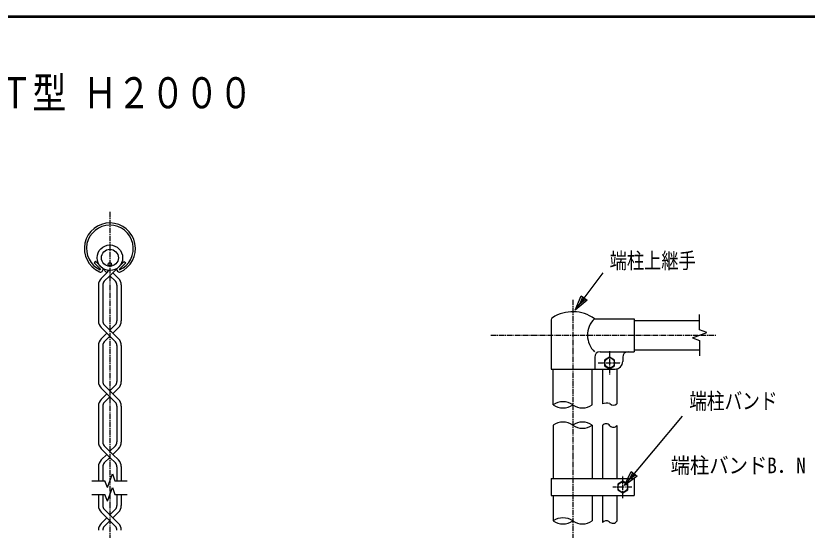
# Model space of a CAD drawing. Units: millimetres, scale not verified. Extents: x -4425 to 4425, y -3150 to 3150.
# Drawn here: x -224 to 1982, y 1492 to 2925 of the extents above; entities that cross this region are included whole.
import ezdxf
from ezdxf.enums import TextEntityAlignment as Align

# ---------------------------------------------------------------- set-up
doc = ezdxf.new("R2010")
doc.units = ezdxf.units.MM
doc.header["$LTSCALE"] = 20
doc.linetypes.add('USER1', pattern=[1.125, 0.75, -0.125, 0.125, -0.125])
for name, color, linetype, lineweight in [('0-3_1', 7, 'Continuous', 25), ('0-4_0', 7, 'Continuous', 25), ('0-A_CENTLN-L', 2, 'USER1', 25), ('0-C_WAKU', 7, 'Continuous', 25), ('0-D_D-TTL-TXT', 7, 'Continuous', 25)]:
    doc.layers.add(name, color=color, linetype=linetype, lineweight=lineweight)
doc.styles.add('ＭＳ ゴシック', font='')
doc.styles.get('ＭＳ ゴシック').set_extended_font_data('MS Gothic')

# ---------------------------------------------------------------- blocks, each defined once
blk = doc.blocks.new('C57')
at = {"layer": '0-3_1', "color": 4}
blk.add_line((112163.6, 113764.9), (113726.7, 115846.8), dxfattribs=at)
blk.add_lwpolyline([(112835.9, 114310.5), (112163.6, 113764.9), (112500, 114562.7)], close=True, dxfattribs=at)
blk.add_lwpolyline([(112751.9, 114373.6), (112415.8, 114100.7), (112584, 114499.6)], dxfattribs=at)
blk = doc.blocks.new('C59')
at = {"layer": '0-3_1', "color": 4}
blk.add_line((114914.8, 103992.9), (118152.7, 107849.7), dxfattribs=at)
blk.add_lwpolyline([(115615.7, 104501.3), (114914.8, 103992.9), (115294.1, 104771.3)], close=True, dxfattribs=at)
blk.add_lwpolyline([(115535.3, 104568.8), (115184.8, 104314.6), (115374.5, 104703.8)], dxfattribs=at)

msp = doc.modelspace()

# ---------------------------------------------------------------- linework, layer by layer
at = {"layer": '0-3_1', "color": 2, "linetype": 'USER1'}
for p, q in [((38.06, 2379.24), (38.06, 849.86)), ((1328.28, 2133.41), (1328.28, 987.86)), ((1431.14, 1990.36), (1431.14, 1923.1)), ((1399.16, 1957.8), (1461.79, 1957.8)), ((1467.56, 1581.23), (1467.56, 1643.82)), ((1493.19, 1611.73), (1439.65, 1611.73))]:
    msp.add_line(p, q, dxfattribs=at)
at = {"layer": '0-3_1'}
for p, q in [((-1.65, 2240.88), (-5.89, 2236.64)), ((12.7, 2218.04), (-5.89, 2236.64)), ((17.55, 2221.68), (-1.65, 2240.88)), ((58.82, 2221.28), (78.02, 2240.48)), ((63.67, 2217.64), (82.27, 2236.24)), ((78.02, 2240.48), (82.27, 2236.24)), ((13.87, 2193.46), (29.57, 2209.16)), ((29.57, 2209.16), (17.14, 2221.6)), ((29.57, 2209.16), (35.61, 2215.2)), ((62.25, 2193.46), (46.54, 2209.16)), ((53.54, 2185.2), (38.06, 2200.68)), ((6.18, 2174.9), (6.18, 2074.68)), ((18.18, 2174.59), (18.18, 2074.99)), ((57.93, 2174.59), (57.93, 2074.99)), ((69.93, 2174.9), (69.93, 2074.68)), ((1268.49, 2077.83), (1268.49, 1940.66)), ((1388.93, 2081.01), (1499.71, 2081.01)), ((1499.71, 2081.01), (1499.71, 1988.87)), ((1499.71, 2075.66), (1681.85, 2075.66)), ((38.06, 2031.93), (13.87, 2056.11)), ((46.54, 2040.41), (22.58, 2064.38)), ((38.06, 2048.9), (53.54, 2064.38)), ((46.54, 2040.41), (62.25, 2056.11)), ((13.87, 2024.71), (29.57, 2040.41)), ((22.58, 2016.45), (38.06, 2031.93)), ((53.54, 2016.45), (38.06, 2031.93)), ((62.25, 2024.71), (46.54, 2040.41)), ((6.18, 2006.15), (6.18, 1905.93)), ((18.18, 2005.84), (18.18, 1906.24)), ((57.93, 2005.84), (57.93, 1906.24)), ((69.93, 2006.15), (69.93, 1905.93)), ((1404.46, 1988.87), (1499.71, 1988.87)), ((1499.71, 1994.23), (1681.85, 1994.23)), ((1389.46, 1973.87), (1389.46, 1940.66)), ((1389.46, 1973.87), (1389.46, 1940.66)), ((1467.56, 1973.87), (1467.56, 1962.08)), ((1268.49, 1940.66), (1446.14, 1940.65)), ((1273.85, 1841.01), (1273.85, 1940.66)), ((1382.71, 1841.01), (1382.71, 1940.65)), ((1410.78, 1940.65), (1410.78, 1843.38)), ((1451.49, 1940.65), (1451.49, 1843.38)), ((38.06, 1863.18), (13.87, 1887.36)), ((46.54, 1871.66), (22.58, 1895.63)), ((38.06, 1880.15), (53.54, 1895.63)), ((46.54, 1871.66), (62.25, 1887.36)), ((13.87, 1855.96), (29.57, 1871.66)), ((22.58, 1847.7), (38.06, 1863.18)), ((53.54, 1847.7), (38.06, 1863.18)), ((62.25, 1855.96), (46.54, 1871.66)), ((6.18, 1837.4), (6.18, 1737.18)), ((18.18, 1837.09), (18.18, 1737.49)), ((57.93, 1837.09), (57.93, 1737.49)), ((69.93, 1837.4), (69.93, 1737.18)), ((1273.85, 1784.23), (1273.85, 1635.3)), ((1382.71, 1784.23), (1382.71, 1635.3)), ((1410.78, 1783.38), (1410.78, 1635.3)), ((1451.49, 1783.38), (1451.49, 1635.3)), ((46.54, 1702.91), (22.58, 1726.88)), ((38.06, 1711.4), (53.54, 1726.88)), ((38.06, 1694.43), (13.87, 1718.61)), ((13.87, 1687.21), (29.57, 1702.91)), ((46.54, 1702.91), (62.25, 1718.61)), ((62.25, 1687.21), (46.54, 1702.91)), ((22.58, 1678.95), (38.06, 1694.43)), ((53.54, 1678.95), (38.06, 1694.43)), ((6.18, 1668.65), (6.18, 1629.43)), ((18.18, 1668.34), (18.18, 1629.43)), ((57.93, 1668.34), (57.93, 1629.43)), ((69.93, 1668.65), (69.93, 1629.43)), ((1268.49, 1635.3), (1268.49, 1588.15)), ((6.18, 1591.18), (6.18, 1560.17)), ((18.18, 1591.18), (18.18, 1560.49)), ((57.93, 1591.18), (57.93, 1560.49)), ((69.93, 1591.18), (69.93, 1560.17)), ((1268.49, 1588.16), (1499.71, 1588.16)), ((1273.85, 1588.16), (1273.85, 1517.44)), ((1382.71, 1588.16), (1382.71, 1517.44)), ((1410.78, 1588.16), (1410.78, 1512.61)), ((1451.49, 1588.16), (1451.49, 1517.02)), ((46.54, 1525.91), (22.58, 1549.88)), ((38.06, 1534.4), (53.54, 1549.88)), ((38.06, 1517.43), (13.87, 1541.61)), ((13.87, 1510.21), (29.57, 1525.91)), ((46.54, 1525.91), (62.25, 1541.61)), ((62.25, 1510.21), (46.54, 1525.91)), ((22.58, 1501.94), (38.06, 1517.43)), ((53.54, 1501.94), (38.06, 1517.43))]:
    msp.add_line(p, q, dxfattribs=at)
at = {"layer": '0-3_1', "color": 4}
for p, q in [((1681.85, 2049.6), (1681.85, 2092.46)), ((1661.72, 2027.61), (1701.99, 2042.27)), ((1701.99, 2042.27), (1681.85, 2049.6)), ((31.13, 1610.4), (44.98, 1648.45)), ((44.98, 1648.45), (51.91, 1629.43)), ((-12.11, 1629.43), (24.21, 1629.43)), ((31.13, 1610.4), (24.21, 1629.43)), ((51.91, 1629.43), (86.41, 1629.43)), ((-12.11, 1591.18), (24.21, 1591.18)), ((31.13, 1572.15), (24.21, 1591.18)), ((31.13, 1572.15), (44.98, 1610.2)), ((44.98, 1610.2), (51.91, 1591.18)), ((51.91, 1591.18), (86.41, 1591.18))]:
    msp.add_line(p, q, dxfattribs=at)
at = {"layer": '0-3_1'}
for points in [[(22.58, 2185.2), (38.06, 2200.68), (58.98, 2221.6)], [(1268.49, 1635.3), (1499.71, 1635.3), (1499.71, 1588.15)]]:
    msp.add_lwpolyline(points, dxfattribs=at)
at = {"layer": '0-3_1', "color": 4}
msp.add_lwpolyline([(1661.72, 2027.61), (1681.85, 2020.28), (1681.85, 1977.43)], dxfattribs=at)
at = {"layer": '0-3_1'}
for points in [[(1431.14, 1973.88), (1417.21, 1965.84), (1417.21, 1949.76), (1431.14, 1941.71), (1445.06, 1949.76), (1445.06, 1965.84)], [(1467.56, 1595.64), (1481.49, 1603.68), (1481.49, 1619.77), (1467.56, 1627.81), (1453.64, 1619.77), (1453.64, 1603.68)]]:
    msp.add_lwpolyline(points, close=True, dxfattribs=at)
for centre, radius in [((38.06, 2250.74), 35.62), ((38.06, 2250.74), 23.62), ((38.06, 2232.36), 4.88), ((1431.14, 1957.8), 13.93), ((1467.56, 1611.73), 13.93)]:
    msp.add_circle(centre, radius, dxfattribs=at)
for centre, radius, start, end in [((38.14, 2276.46), 71.25, 292.92905, 245.65784), ((38.14, 2276.46), 65.25, 294.33545, 245.82672), ((11.89, 2218.44), 7.5, 245.55145, 10.65768), ((64.39, 2218.41), 7.5, 169.34225, 276.63836), ((32.43, 2174.9), 26.25, 134.99994, 179.99992), ((33.18, 2174.59), 15, 134.99994, 179.99992), ((42.93, 2174.59), 15, 0, 45.00122), ((43.68, 2174.9), 26.25, 0, 44.99998), ((1328.28, 1995.3), 105, 54.71885, 122.56768), ((32.43, 2074.67), 26.25, 179.99992, 225.00006), ((33.18, 2074.99), 15, 179.99992, 225.0013), ((42.93, 2074.99), 15, 315.00125, 0), ((43.68, 2074.67), 26.25, 315.00003, 0), ((1275.57, 2077.83), 7.07, 122.56775, 180), ((1434.43, 2034.85), 64.93, 134.70699, 225.94341), ((32.43, 2006.15), 26.25, 134.99994, 179.99992), ((33.18, 2005.84), 15, 134.99994, 179.99992), ((42.93, 2005.84), 15, 0, 45.00122), ((43.68, 2006.15), 26.25, 0, 44.99998), ((1404.46, 1973.87), 15, 90, 180), ((1482.57, 1973.87), 15, 90, 180), ((1446.14, 1962.08), 21.43, 270, 0), ((32.43, 1905.93), 26.25, 179.99992, 225.00006), ((33.18, 1906.24), 15, 179.99992, 225.0013), ((42.93, 1906.24), 15, 315.00125, 0), ((43.68, 1905.93), 26.25, 315.00003, 0), ((32.43, 1837.4), 26.25, 134.99994, 179.99992), ((43.68, 1837.4), 26.25, 0, 44.99998), ((33.18, 1837.09), 15, 134.99994, 179.99992), ((42.93, 1837.09), 15, 0, 45.00122), ((32.43, 1737.18), 26.25, 179.99992, 225.00006), ((33.18, 1737.49), 15, 179.99992, 225.0013), ((42.93, 1737.49), 15, 315.00125, 0), ((43.68, 1737.18), 26.25, 315.00003, 0), ((32.43, 1668.65), 26.25, 134.99994, 179.99992), ((33.18, 1668.34), 15, 134.99994, 179.99992), ((42.93, 1668.34), 15, 0, 45.00122), ((43.68, 1668.65), 26.25, 0, 44.99998), ((32.43, 1560.18), 26.25, 179.99992, 225.00006), ((33.18, 1560.49), 15, 179.99992, 225.0013), ((42.93, 1560.49), 15, 315.00125, 0), ((43.68, 1560.18), 26.25, 315.00003, 0), ((32.43, 1491.65), 26.25, 134.99994, 179.99992), ((33.18, 1491.34), 15, 134.99994, 179.99992), ((42.93, 1491.34), 15, 0, 45.00122), ((43.68, 1491.65), 26.25, 0, 44.99998)]:
    msp.add_arc(centre, radius, start, end, dxfattribs=at)
at = {"layer": '0-3_1', "color": 4}
for centre, radius, start, end in [((1301.07, 1802.09), 47.49, 55.03597, 124.96473), ((1301.07, 1879.93), 47.49, 235.03528, 304.96435), ((1355.49, 1879.93), 47.49, 235.03604, 304.96481), ((1423.02, 1807.85), 37.58, 76.84252, 108.99897), ((1442.13, 1855.17), 15.05, 225.44725, 308.45767), ((1301.07, 1745.31), 47.49, 55.03597, 124.96473), ((1355.49, 1745.31), 47.49, 55.0352, 124.96473), ((1421.19, 1774.15), 13.92, 38.6186, 138.4232), ((1355.49, 1823.14), 47.49, 235.03604, 304.96481), ((1441.55, 1791.13), 12.6, 221.17502, 322.06772), ((1301.07, 1478.52), 47.49, 55.03597, 124.96473), ((1301.07, 1556.36), 47.49, 235.03528, 304.96435), ((1355.49, 1556.36), 47.49, 235.03604, 304.96481), ((1421.9, 1503.05), 14.66, 55.19426, 139.33984), ((1440.14, 1524.21), 13.44, 222.71982, 327.64319)]:
    msp.add_arc(centre, radius, start, end, dxfattribs=at)
at = {"layer": '0-A_CENTLN-L'}
msp.add_line((1100.3, 2034.94), (1726.85, 2034.94), dxfattribs=at)
at = {"layer": '0-C_WAKU'}
msp.add_line((-4047.95, 2923), (4198.05, 2923), dxfattribs=at)
msp.add_lwpolyline([(-4049.95, 2925), (4200.05, 2925), (4200.05, -2925), (-4049.95, -2925)], close=True, dxfattribs=at)
msp.add_lwpolyline([(-4045.95, -2921), (-4045.95, 2921), (4196.05, 2921)], dxfattribs=at)

# ---------------------------------------------------------------- block references
at = {"layer": '0-4_0', "xscale": 0.05, "yscale": 0.05}
for name in ['C57', 'C59']:
    msp.add_blockref(name, (-4273.19, -3583.17), dxfattribs=at)

# ---------------------------------------------------------------- texts
at = {"layer": '0-3_1', "color": 4, "style": 'ＭＳ ゴシック'}
for s, height, width, p in [('端柱上継手', 43.99, 0.8, (1431.21, 2207.62)), ('端柱バンド', 45.1, 0.8, (1653.03, 1815.54)), ('端柱バンドB．N', 43.86, 0.9, (1601.2, 1637.1))]:
    msp.add_text(s, height=height, dxfattribs=dict(at, width=width)).set_placement(p, align=Align.BOTTOM_LEFT)
at = {"layer": '0-D_D-TTL-TXT', "style": 'ＭＳ ゴシック', "width": 0.8}
msp.add_text('ＮＲ－Ｃ４ＰＥＴ型 Ｈ２０００', height=86.59, dxfattribs=at).set_placement((-933.95, 2641.4), align=Align.BOTTOM_LEFT)

doc.saveas('drawing.dxf')
